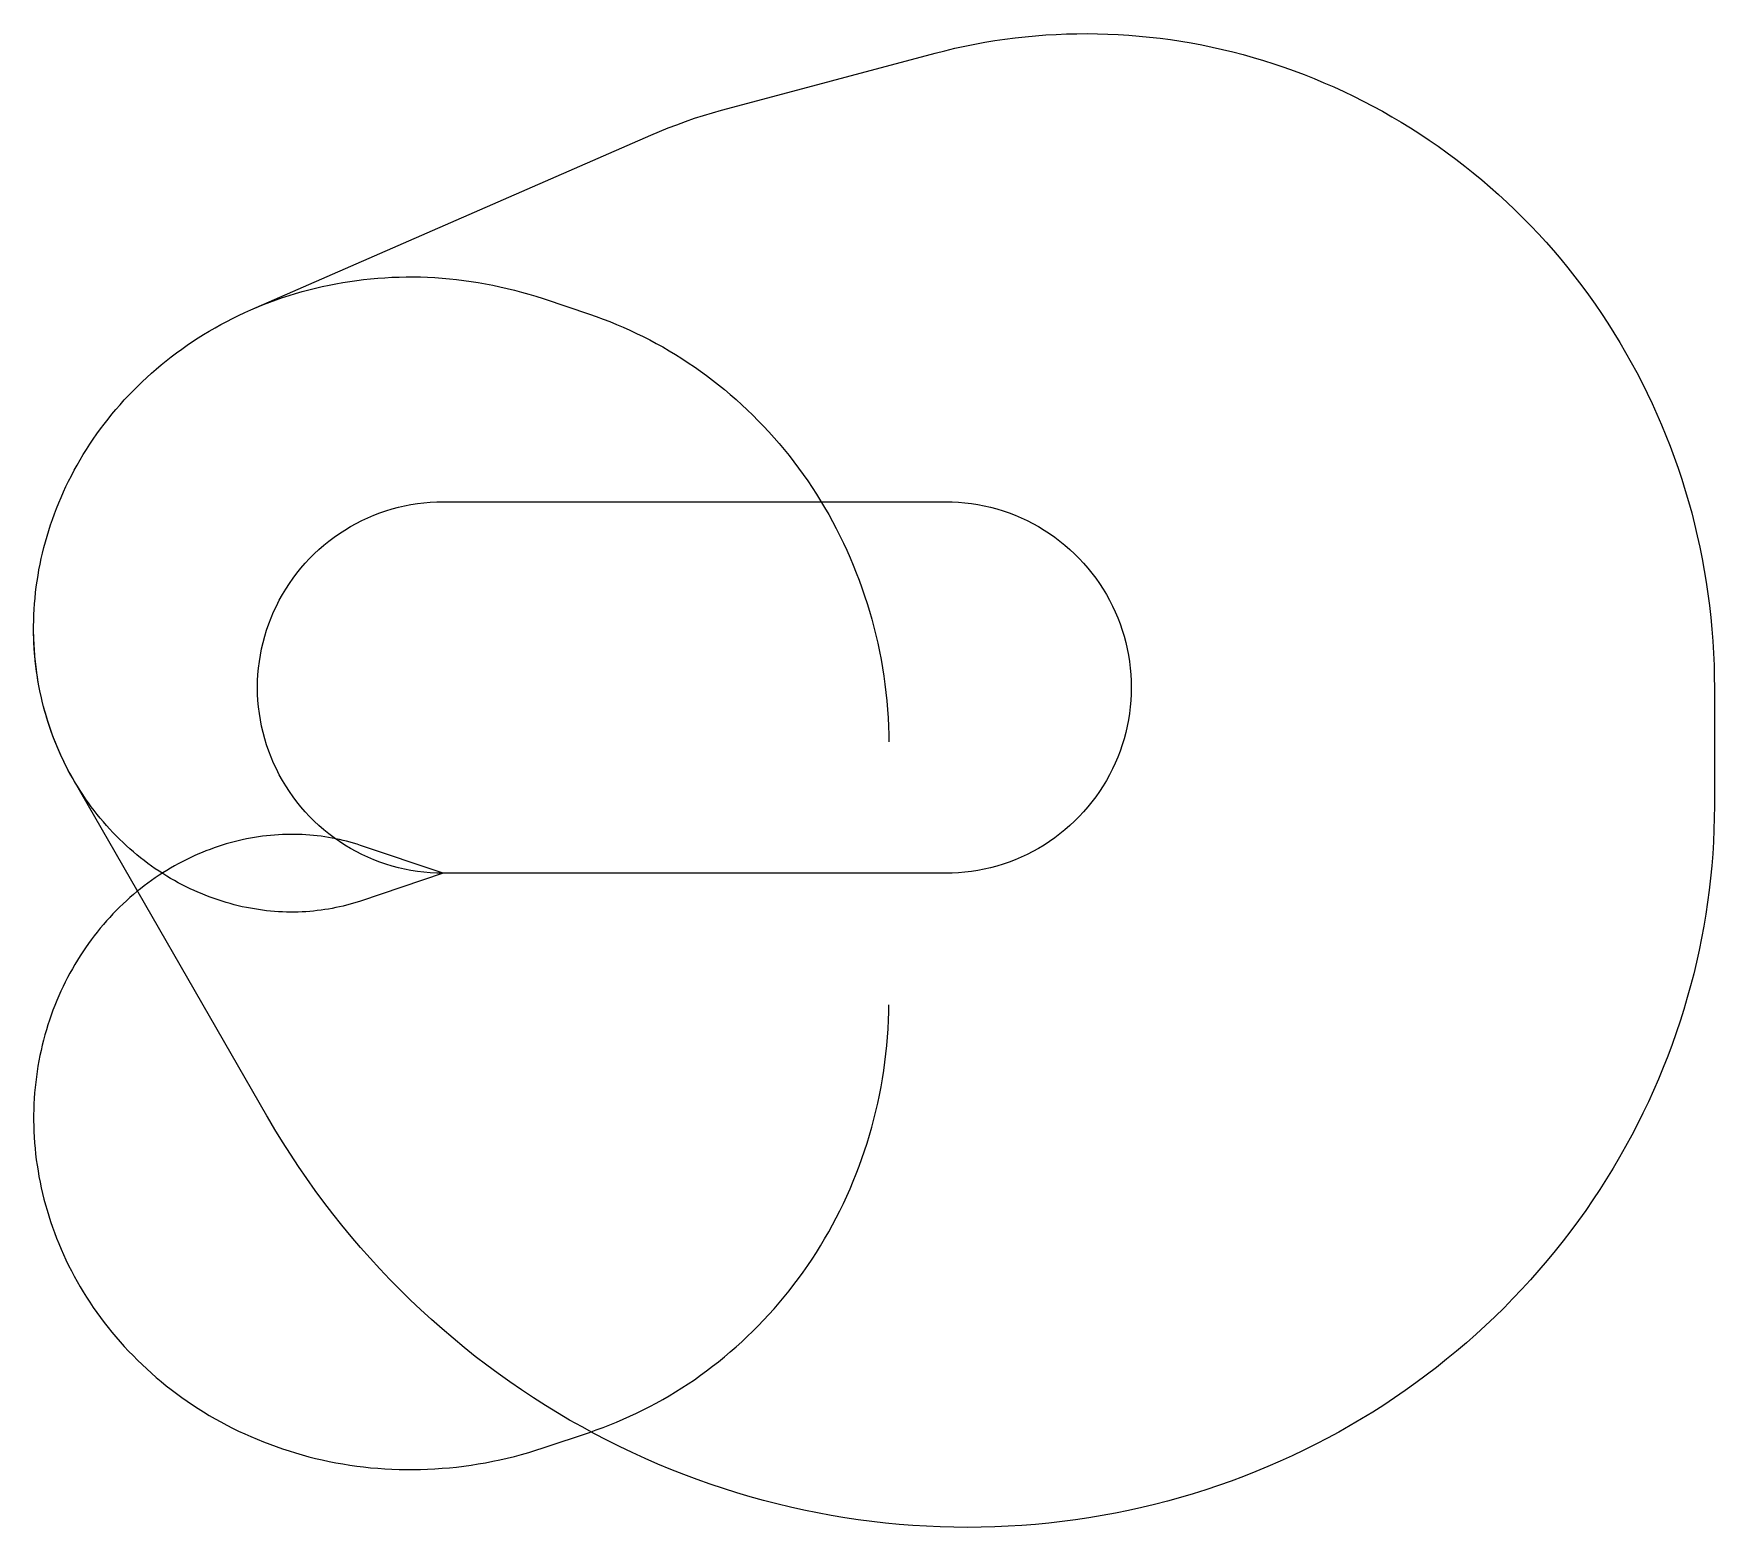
# Model space of a CAD drawing. Header units: metres. Extents: x -4963 to 15401, y -7924 to 10171.
import ezdxf

# ---------------------------------------------------------------- set-up
doc = ezdxf.new("R2010")
doc.units = ezdxf.units.M

msp = doc.modelspace()

# ---------------------------------------------------------------- linework, layer by layer
at = {"layer": 'NorminalTrack', "color": 1}
msp.add_lwpolyline([(0, 0), (0, 0), (-79, 1), (-157, 5), (-235, 12), (-313, 22), (-391, 34), (-468, 49), (-544, 67), (-620, 87), (-695, 110), (-770, 136), (-843, 164), (-915, 195), (-986, 228), (-1056, 263), (-1125, 301), (-1192, 342), (-1258, 385), (-1323, 430), (-1385, 477), (-1446, 526), (-1506, 578), (-1563, 631), (-1619, 687), (-1672, 744), (-1724, 804), (-1773, 865), (-1820, 927), (-1865, 992), (-1908, 1058), (-1949, 1125), (-1987, 1194), (-2022, 1264), (-2055, 1335), (-2086, 1407), (-2114, 1480), (-2140, 1555), (-2163, 1630), (-2183, 1706), (-2201, 1782), (-2216, 1859), (-2228, 1937), (-2238, 2015), (-2245, 2093), (-2249, 2171), (-2250, 2250), (-2249, 2329), (-2245, 2407), (-2238, 2485), (-2228, 2563), (-2216, 2641), (-2201, 2718), (-2183, 2794), (-2163, 2870), (-2140, 2945), (-2114, 3020), (-2086, 3093), (-2055, 3165), (-2022, 3236), (-1987, 3306), (-1949, 3375), (-1908, 3442), (-1865, 3508), (-1820, 3573), (-1773, 3635), (-1724, 3696), (-1672, 3756), (-1619, 3813), (-1563, 3869), (-1506, 3922), (-1446, 3974), (-1385, 4023), (-1323, 4070), (-1258, 4115), (-1192, 4158), (-1125, 4199), (-1056, 4237), (-986, 4272), (-915, 4305), (-843, 4336), (-770, 4364), (-695, 4390), (-620, 4413), (-544, 4433), (-468, 4451), (-391, 4466), (-313, 4478), (-235, 4488), (-157, 4495), (-79, 4499), (0, 4500), (0, 4500), (6086, 4500), (6086, 4500), (6165, 4499), (6243, 4495), (6321, 4488), (6399, 4478), (6477, 4466), (6554, 4451), (6631, 4433), (6706, 4413), (6782, 4390), (6856, 4364), (6929, 4336), (7001, 4305), (7073, 4272), (7143, 4237), (7211, 4199), (7279, 4158), (7344, 4115), (7409, 4070), (7471, 4023), (7533, 3974), (7592, 3922), (7649, 3869), (7705, 3813), (7758, 3756), (7810, 3696), (7859, 3635), (7907, 3573), (7952, 3508), (7994, 3442), (8035, 3375), (8073, 3306), (8109, 3236), (8142, 3165), (8172, 3093), (8201, 3020), (8226, 2945), (8249, 2870), (8269, 2794), (8287, 2718), (8302, 2641), (8314, 2563), (8324, 2485), (8331, 2407), (8335, 2329), (8336, 2250), (8335, 2171), (8331, 2093), (8324, 2015), (8314, 1937), (8302, 1859), (8287, 1782), (8269, 1706), (8249, 1630), (8226, 1555), (8201, 1480), (8172, 1407), (8142, 1335), (8109, 1264), (8073, 1194), (8035, 1125), (7994, 1058), (7952, 992), (7907, 927), (7859, 865), (7810, 804), (7758, 744), (7705, 687), (7649, 631), (7592, 578), (7533, 526), (7471, 477), (7409, 430), (7344, 385), (7279, 342), (7211, 301), (7143, 263), (7073, 228), (7001, 195), (6929, 164), (6856, 136), (6782, 110), (6706, 87), (6631, 67), (6554, 49), (6477, 34), (6399, 22), (6321, 12), (6243, 5), (6165, 1), (6086, 0), (0, 0)], dxfattribs=at)
at = {"layer": 'WindSpiral', "color": 5}
for points in [[(0, 0), (-1002, -337), (-1044, -351), (-1086, -363), (-1128, -376), (-1171, -387), (-1214, -398), (-1257, -408), (-1301, -417), (-1345, -426), (-1390, -434), (-1435, -441), (-1480, -448), (-1526, -453), (-1571, -458), (-1618, -462), (-1664, -466), (-1711, -468), (-1758, -470), (-1805, -471), (-1853, -471), (-1900, -470), (-1948, -469), (-1996, -466), (-2044, -463), (-2093, -459), (-2141, -454), (-2190, -448), (-2239, -441), (-2288, -433), (-2337, -425), (-2385, -415), (-2435, -405), (-2484, -394), (-2533, -382), (-2582, -368), (-2631, -355), (-2680, -340), (-2729, -324), (-2777, -307), (-2826, -289), (-2875, -271), (-2923, -251), (-2972, -231), (-3020, -210), (-3068, -187), (-3116, -164), (-3163, -140), (-3211, -115), (-3258, -89), (-3304, -62), (-3351, -34), (-3397, -5), (-3443, 25), (-3489, 55), (-3534, 87), (-3579, 119), (-3623, 153), (-3667, 187), (-3711, 222), (-3754, 258), (-3796, 295), (-3839, 333), (-3880, 372), (-3921, 411), (-3962, 452), (-4002, 493), (-4041, 535), (-4080, 578), (-4118, 622), (-4156, 667), (-4193, 712), (-4229, 758), (-4265, 806), (-4300, 853), (-4334, 902), (-4367, 952), (-4400, 1002), (-4432, 1053), (-4463, 1104), (-4494, 1157), (-4523, 1210), (-4552, 1264), (-4580, 1318), (-4607, 1373), (-4633, 1429), (-4658, 1486), (-4683, 1543), (-4706, 1601), (-4729, 1659), (-4750, 1718), (-4771, 1778), (-4790, 1838), (-4809, 1898), (-4827, 1959), (-4843, 2021), (-4859, 2083), (-4873, 2146), (-4887, 2209), (-4899, 2272), (-4911, 2336), (-4921, 2401), (-4930, 2465), (-4938, 2531), (-4945, 2596), (-4951, 2662), (-4956, 2728), (-4959, 2794), (-4962, 2861), (-4963, 2928), (-4963, 2995), (-4962, 3062), (-4960, 3130), (-4956, 3197), (-4952, 3265), (-4946, 3333), (-4939, 3401), (-4931, 3470), (-4921, 3538), (-4910, 3606), (-4899, 3674), (-4885, 3743), (-4871, 3811), (-4855, 3879), (-4838, 3947), (-4820, 4015), (-4801, 4083), (-4780, 4151), (-4759, 4219), (-4735, 4286), (-4711, 4353), (-4685, 4420), (-4659, 4487), (-4631, 4553), (-4601, 4620), (-4571, 4685), (-4539, 4751), (-4506, 4816), (-4471, 4881), (-4436, 4945), (-4399, 5009), (-4361, 5072), (-4322, 5135), (-4282, 5198), (-4240, 5260), (-4197, 5321), (-4153, 5382), (-4108, 5442), (-4062, 5501), (-4014, 5560), (-3966, 5618), (-3916, 5676), (-3865, 5733), (-3813, 5789), (-3759, 5844), (-3705, 5898), (-3650, 5952), (-3593, 6005), (-3535, 6057), (-3477, 6108), (-3417, 6158), (-3356, 6208), (-3295, 6256), (-3232, 6304), (-3168, 6350), (-3103, 6396), (-3037, 6440), (-2971, 6484), (-2903, 6526), (-2835, 6567), (-2765, 6608), (-2695, 6647), (-2624, 6685), (-2552, 6721), (-2479, 6757), (-2405, 6792), (-2331, 6825), (-2331, 6825), (2515, 8941), (2619, 8985), (2724, 9028), (2830, 9068), (2936, 9107), (3044, 9145), (3152, 9180), (3261, 9213), (3371, 9245), (3449, 9266), (5960, 9934), (6079, 9964), (6198, 9993), (6318, 10019), (6439, 10043), (6560, 10066), (6683, 10086), (6805, 10104), (6928, 10120), (7052, 10134), (7176, 10145), (7300, 10155), (7425, 10162), (7550, 10167), (7676, 10170), (7801, 10171), (7927, 10170), (8053, 10166), (8179, 10161), (8306, 10153), (8432, 10142), (8558, 10130), (8685, 10115), (8811, 10098), (8937, 10079), (9063, 10058), (9189, 10034), (9315, 10008), (9440, 9980), (9565, 9950), (9690, 9918), (9814, 9883), (9938, 9846), (10062, 9807), (10185, 9765), (10308, 9721), (10429, 9676), (10551, 9627), (10671, 9577), (10791, 9525), (10911, 9470), (11029, 9413), (11147, 9354), (11263, 9293), (11379, 9230), (11494, 9165), (11608, 9097), (11721, 9028), (11833, 8956), (11944, 8882), (12054, 8807), (12162, 8729), (12269, 8649), (12376, 8567), (12480, 8484), (12584, 8398), (12686, 8310), (12787, 8221), (12886, 8129), (12984, 8036), (13081, 7941), (13176, 7844), (13269, 7745), (13361, 7644), (13451, 7542), (13539, 7438), (13626, 7332), (13711, 7225), (13795, 7116), (13876, 7005), (13956, 6893), (14034, 6779), (14110, 6664), (14184, 6547), (14256, 6429), (14326, 6309), (14394, 6188), (14461, 6065), (14525, 5942), (14587, 5816), (14647, 5690), (14705, 5563), (14760, 5434), (14814, 5304), (14865, 5173), (14914, 5041), (14961, 4907), (15006, 4773), (15048, 4638), (15088, 4502), (15126, 4365), (15161, 4227), (15194, 4089), (15225, 3949), (15253, 3809), (15279, 3668), (15302, 3527), (15323, 3385), (15341, 3242), (15357, 3099), (15371, 2956), (15382, 2811), (15390, 2667), (15397, 2522), (15400, 2377), (15401, 2249), (15401, 817), (15400, 671), (15396, 525), (15390, 380), (15381, 234), (15369, 88), (15355, -58), (15338, -204), (15319, -350), (15297, -495), (15273, -641), (15246, -786), (15217, -931), (15185, -1076), (15150, -1220), (15113, -1364), (15073, -1507), (15031, -1650), (14986, -1792), (14938, -1934), (14888, -2075), (14836, -2216), (14781, -2355), (14723, -2494), (14663, -2632), (14601, -2769), (14536, -2906), (14468, -3041), (14399, -3175), (14326, -3309), (14251, -3441), (14174, -3572), (14095, -3702), (14013, -3830), (13928, -3958), (13842, -4084), (13753, -4208), (13662, -4332), (13568, -4454), (13472, -4574), (13374, -4693), (13274, -4810), (13172, -4926), (13067, -5040), (12961, -5152), (12852, -5263), (12741, -5372), (12628, -5479), (12513, -5584), (12397, -5688), (12278, -5789), (12157, -5888), (12034, -5986), (11910, -6082), (11784, -6175), (11656, -6266), (11526, -6356), (11394, -6443), (11261, -6527), (11126, -6610), (10990, -6691), (10852, -6769), (10712, -6844), (10571, -6918), (10428, -6989), (10284, -7058), (10139, -7124), (9992, -7188), (9844, -7249), (9695, -7308), (9545, -7364), (9393, -7418), (9240, -7469), (9087, -7517), (8932, -7563), (8776, -7606), (8619, -7647), (8462, -7685), (8303, -7720), (8144, -7752), (7984, -7782), (7823, -7809), (7662, -7833), (7499, -7854), (7337, -7873), (7174, -7888), (7010, -7901), (6846, -7911), (6682, -7919), (6517, -7923), (6352, -7924), (6187, -7923), (6022, -7919), (5856, -7911), (5691, -7901), (5525, -7888), (5360, -7872), (5194, -7853), (5029, -7832), (4864, -7807), (4699, -7779), (4534, -7749), (4370, -7715), (4206, -7679), (4043, -7640), (3880, -7598), (3718, -7553), (3556, -7505), (3395, -7454), (3235, -7400), (3075, -7344), (2916, -7285), (2758, -7222), (2601, -7157), (2445, -7089), (2290, -7019), (2136, -6945), (1983, -6869), (1831, -6790), (1681, -6708), (1531, -6624), (1383, -6537), (1237, -6447), (1092, -6354), (948, -6259), (806, -6161), (665, -6061), (526, -5958), (388, -5853), (253, -5745), (118, -5634), (-14, -5521), (-144, -5406), (-273, -5288), (-399, -5168), (-524, -5045), (-647, -4920), (-767, -4793), (-886, -4664), (-1002, -4532), (-1117, -4399), (-1229, -4263), (-1338, -4125), (-1446, -3985), (-1551, -3843), (-1654, -3699), (-1754, -3552), (-1852, -3405), (-1947, -3255), (-2040, -3103), (-2131, -2950), (-2138, -2937), (-4484, 1139), (-4514, 1192), (-4543, 1246), (-4571, 1300), (-4598, 1355), (-4624, 1411), (-4650, 1467), (-4675, 1524), (-4698, 1582), (-4721, 1640), (-4743, 1698), (-4764, 1758), (-4784, 1818), (-4803, 1878), (-4821, 1939), (-4838, 2001), (-4854, 2063), (-4869, 2125), (-4883, 2188), (-4895, 2251), (-4907, 2315), (-4918, 2379), (-4927, 2444), (-4936, 2509), (-4943, 2574), (-4949, 2640), (-4954, 2706), (-4958, 2772), (-4961, 2839), (-4963, 2906), (-4963, 2967)], [(0, 0), (-1002, -337), (-1044, -351), (-1086, -363), (-1128, -376), (-1171, -387), (-1214, -398), (-1257, -408), (-1301, -417), (-1345, -426), (-1390, -434), (-1435, -441), (-1480, -448), (-1526, -453), (-1571, -458), (-1618, -462), (-1664, -466), (-1711, -468), (-1758, -470), (-1805, -471), (-1853, -471), (-1900, -470), (-1948, -469), (-1996, -466), (-2044, -463), (-2093, -459), (-2141, -454), (-2190, -448), (-2239, -441), (-2288, -433), (-2337, -425), (-2385, -415), (-2435, -405), (-2484, -394), (-2533, -382), (-2582, -368), (-2631, -355), (-2680, -340), (-2729, -324), (-2777, -307), (-2826, -289), (-2875, -271), (-2923, -251), (-2972, -231), (-3020, -210), (-3068, -187), (-3116, -164), (-3163, -140), (-3211, -115), (-3258, -89), (-3304, -62), (-3351, -34), (-3397, -5), (-3443, 25), (-3489, 55), (-3534, 87), (-3579, 119), (-3623, 153), (-3667, 187), (-3711, 222), (-3754, 258), (-3796, 295), (-3839, 333), (-3880, 372), (-3921, 411), (-3962, 452), (-4002, 493), (-4041, 535), (-4080, 578), (-4118, 622), (-4156, 667), (-4193, 712), (-4229, 758), (-4265, 806), (-4300, 853), (-4334, 902), (-4367, 952), (-4400, 1002), (-4432, 1053), (-4463, 1104), (-4494, 1157), (-4523, 1210), (-4552, 1264), (-4580, 1318), (-4607, 1373), (-4633, 1429), (-4658, 1486), (-4683, 1543), (-4706, 1601), (-4729, 1659), (-4750, 1718), (-4771, 1778), (-4790, 1838), (-4809, 1898), (-4827, 1959), (-4843, 2021), (-4859, 2083), (-4873, 2146), (-4887, 2209), (-4899, 2272), (-4911, 2336), (-4921, 2401), (-4930, 2465), (-4938, 2531), (-4945, 2596), (-4951, 2662), (-4956, 2728), (-4959, 2794), (-4962, 2861), (-4963, 2928), (-4963, 2995), (-4962, 3062), (-4960, 3130), (-4956, 3197), (-4952, 3265), (-4946, 3333), (-4939, 3401), (-4931, 3470), (-4921, 3538), (-4910, 3606), (-4899, 3674), (-4885, 3743), (-4871, 3811), (-4855, 3879), (-4838, 3947), (-4820, 4015), (-4801, 4083), (-4780, 4151), (-4759, 4219), (-4735, 4286), (-4711, 4353), (-4685, 4420), (-4659, 4487), (-4631, 4553), (-4601, 4620), (-4571, 4685), (-4539, 4751), (-4506, 4816), (-4471, 4881), (-4436, 4945), (-4399, 5009), (-4361, 5072), (-4322, 5135), (-4282, 5198), (-4240, 5260), (-4197, 5321), (-4153, 5382), (-4108, 5442), (-4062, 5501), (-4014, 5560), (-3966, 5618), (-3916, 5676), (-3865, 5733), (-3813, 5789), (-3759, 5844), (-3705, 5898), (-3650, 5952), (-3593, 6005), (-3535, 6057), (-3477, 6108), (-3417, 6158), (-3356, 6208), (-3295, 6256), (-3232, 6304), (-3168, 6350), (-3103, 6396), (-3037, 6440), (-2971, 6484), (-2903, 6526), (-2835, 6567), (-2765, 6608), (-2695, 6647), (-2624, 6685), (-2552, 6721), (-2479, 6757), (-2405, 6792), (-2331, 6825), (-2256, 6857), (-2180, 6888), (-2103, 6917), (-2025, 6946), (-1947, 6973), (-1869, 6998), (-1789, 7023), (-1709, 7046), (-1629, 7068), (-1547, 7088), (-1466, 7107), (-1383, 7125), (-1300, 7141), (-1217, 7156), (-1133, 7169), (-1049, 7181), (-965, 7192), (-880, 7201), (-794, 7208), (-708, 7214), (-622, 7219), (-536, 7222), (-450, 7224), (-363, 7224), (-276, 7223), (-189, 7220), (-101, 7215), (-14, 7209), (74, 7202), (161, 7193), (249, 7182), (337, 7170), (424, 7156), (512, 7141), (600, 7124), (687, 7105), (775, 7085), (862, 7064), (949, 7041), (1036, 7016), (1122, 6990), (1209, 6962), (1224, 6957), (1770, 6773), (1853, 6744), (1936, 6714), (2018, 6682), (2100, 6649), (2181, 6614), (2262, 6578), (2342, 6540), (2423, 6501), (2502, 6461), (2581, 6418), (2660, 6375), (2737, 6330), (2815, 6283), (2891, 6235), (2967, 6185), (3042, 6135), (3117, 6082), (3191, 6028), (3264, 5973), (3336, 5917), (3407, 5859), (3478, 5799), (3548, 5739), (3616, 5676), (3684, 5613), (3751, 5548), (3817, 5482), (3882, 5415), (3945, 5346), (4008, 5276), (4070, 5205), (4130, 5133), (4190, 5059), (4248, 4984), (4305, 4908), (4361, 4831), (4416, 4753), (4469, 4674), (4521, 4593), (4572, 4512), (4621, 4429), (4670, 4345), (4716, 4260), (4762, 4175), (4806, 4088), (4848, 4000), (4890, 3912), (4929, 3822), (4967, 3732), (5004, 3641), (5039, 3549), (5073, 3456), (5105, 3362), (5135, 3268), (5164, 3173), (5192, 3077), (5217, 2981), (5241, 2884), (5264, 2786), (5285, 2687), (5304, 2589), (5321, 2489), (5337, 2389), (5351, 2289), (5363, 2188), (5373, 2087), (5382, 1985), (5389, 1883), (5394, 1781), (5398, 1678), (5399, 1593)], [(0, 0), (-1002, 337), (-1044, 351), (-1086, 363), (-1128, 376), (-1171, 387), (-1214, 398), (-1257, 408), (-1301, 417), (-1345, 426), (-1390, 434), (-1435, 441), (-1480, 448), (-1526, 453), (-1571, 458), (-1618, 462), (-1664, 466), (-1711, 468), (-1758, 470), (-1805, 471), (-1853, 471), (-1900, 470), (-1948, 469), (-1996, 466), (-2044, 463), (-2093, 459), (-2141, 454), (-2190, 448), (-2239, 441), (-2288, 433), (-2337, 425), (-2385, 415), (-2435, 405), (-2484, 394), (-2533, 382), (-2582, 368), (-2631, 355), (-2680, 340), (-2729, 324), (-2777, 307), (-2826, 289), (-2875, 271), (-2923, 251), (-2972, 231), (-3020, 210), (-3068, 187), (-3116, 164), (-3163, 140), (-3211, 115), (-3258, 89), (-3304, 62), (-3351, 34), (-3397, 5), (-3443, -25), (-3489, -55), (-3534, -87), (-3579, -119), (-3623, -153), (-3667, -187), (-3711, -222), (-3754, -258), (-3796, -295), (-3839, -333), (-3880, -372), (-3921, -411), (-3962, -452), (-4002, -493), (-4041, -535), (-4080, -578), (-4118, -622), (-4156, -667), (-4193, -712), (-4229, -758), (-4265, -806), (-4300, -853), (-4334, -902), (-4367, -952), (-4400, -1002), (-4432, -1053), (-4463, -1104), (-4494, -1157), (-4523, -1210), (-4552, -1264), (-4580, -1318), (-4607, -1373), (-4633, -1429), (-4658, -1486), (-4683, -1543), (-4706, -1601), (-4729, -1659), (-4750, -1718), (-4771, -1778), (-4790, -1838), (-4809, -1898), (-4827, -1959), (-4843, -2021), (-4859, -2083), (-4873, -2146), (-4887, -2209), (-4899, -2272), (-4911, -2336), (-4921, -2401), (-4930, -2465), (-4938, -2531), (-4945, -2596), (-4951, -2662), (-4956, -2728), (-4959, -2794), (-4962, -2861), (-4963, -2928), (-4963, -2995), (-4962, -3062), (-4960, -3130), (-4956, -3197), (-4952, -3265), (-4946, -3333), (-4939, -3401), (-4931, -3470), (-4921, -3538), (-4910, -3606), (-4899, -3674), (-4885, -3743), (-4871, -3811), (-4855, -3879), (-4838, -3947), (-4820, -4015), (-4801, -4083), (-4780, -4151), (-4759, -4219), (-4735, -4286), (-4711, -4353), (-4685, -4420), (-4659, -4487), (-4631, -4553), (-4601, -4620), (-4571, -4685), (-4539, -4751), (-4506, -4816), (-4471, -4881), (-4436, -4945), (-4399, -5009), (-4361, -5072), (-4322, -5135), (-4282, -5198), (-4240, -5260), (-4197, -5321), (-4153, -5382), (-4108, -5442), (-4062, -5501), (-4014, -5560), (-3966, -5618), (-3916, -5676), (-3865, -5733), (-3813, -5789), (-3759, -5844), (-3705, -5898), (-3650, -5952), (-3593, -6005), (-3535, -6057), (-3477, -6108), (-3417, -6158), (-3356, -6208), (-3295, -6256), (-3232, -6304), (-3168, -6350), (-3103, -6396), (-3037, -6440), (-2971, -6484), (-2903, -6526), (-2835, -6567), (-2765, -6608), (-2695, -6647), (-2624, -6685), (-2552, -6721), (-2479, -6757), (-2405, -6792), (-2331, -6825), (-2256, -6857), (-2180, -6888), (-2103, -6917), (-2025, -6946), (-1947, -6973), (-1869, -6998), (-1789, -7023), (-1709, -7046), (-1629, -7068), (-1547, -7088), (-1466, -7107), (-1383, -7125), (-1300, -7141), (-1217, -7156), (-1133, -7169), (-1049, -7181), (-965, -7192), (-880, -7201), (-794, -7208), (-708, -7214), (-622, -7219), (-536, -7222), (-450, -7224), (-363, -7224), (-276, -7223), (-189, -7220), (-101, -7215), (-14, -7209), (74, -7202), (161, -7193), (249, -7182), (337, -7170), (424, -7156), (512, -7141), (600, -7124), (687, -7105), (775, -7085), (862, -7064), (949, -7041), (1036, -7016), (1122, -6990), (1209, -6962), (1224, -6957), (1770, -6773), (1853, -6744), (1936, -6714), (2018, -6682), (2100, -6649), (2181, -6614), (2262, -6578), (2342, -6540), (2423, -6501), (2502, -6461), (2581, -6418), (2660, -6375), (2737, -6330), (2815, -6283), (2891, -6235), (2967, -6185), (3042, -6135), (3117, -6082), (3191, -6028), (3264, -5973), (3336, -5917), (3407, -5859), (3478, -5799), (3548, -5739), (3616, -5676), (3684, -5613), (3751, -5548), (3817, -5482), (3882, -5415), (3945, -5346), (4008, -5276), (4070, -5205), (4130, -5133), (4190, -5059), (4248, -4984), (4305, -4908), (4361, -4831), (4416, -4753), (4469, -4674), (4521, -4593), (4572, -4512), (4621, -4429), (4670, -4345), (4716, -4260), (4762, -4175), (4806, -4088), (4848, -4000), (4890, -3912), (4929, -3822), (4967, -3732), (5004, -3641), (5039, -3549), (5073, -3456), (5105, -3362), (5135, -3268), (5164, -3173), (5192, -3077), (5217, -2981), (5241, -2884), (5264, -2786), (5285, -2687), (5304, -2589), (5321, -2489), (5337, -2389), (5351, -2289), (5363, -2188), (5373, -2087), (5382, -1985), (5389, -1883), (5394, -1781), (5398, -1678), (5399, -1593)]]:
    msp.add_lwpolyline(points, dxfattribs=at)

doc.saveas('drawing.dxf')
